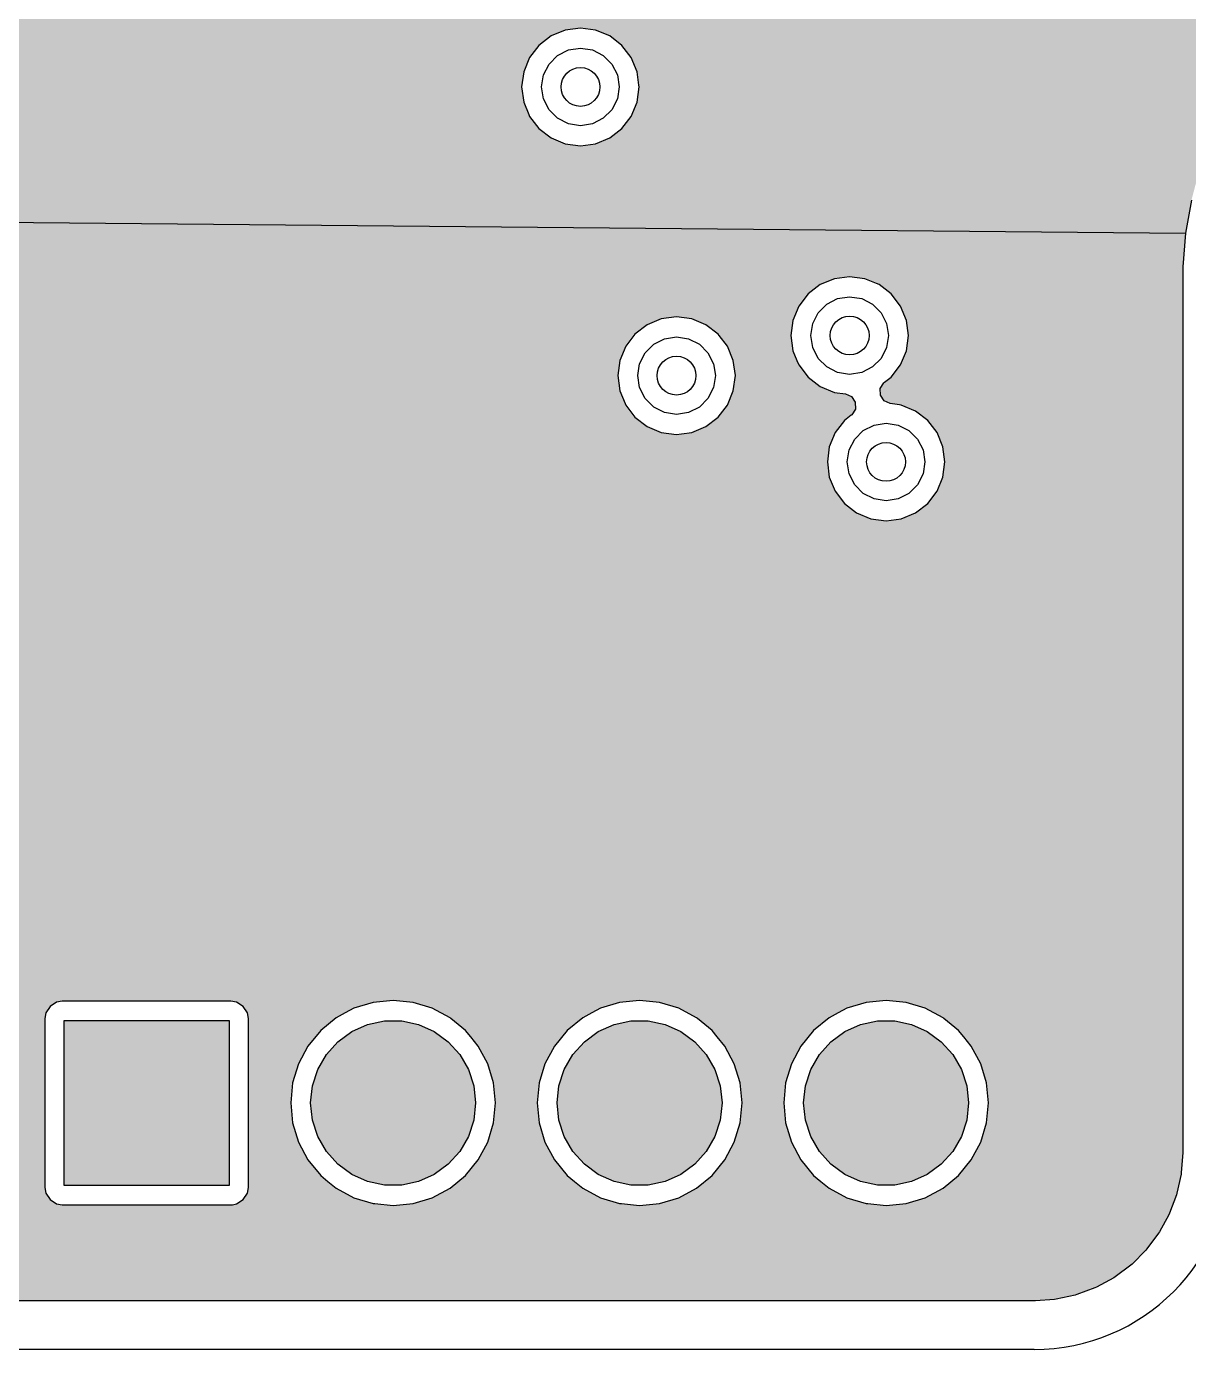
# Model space of a CAD drawing. Header units: millimetres. Extents: x -3894 to -3474, y -291 to 6.
# Drawn here: x -3628.17 to -3616.2, y -125.4 to -111.77 of the extents above; entities that cross this region are included whole.
import ezdxf

# ---------------------------------------------------------------- set-up
doc = ezdxf.new("R2010")
doc.units = ezdxf.units.MM
doc.layers.add('BLACK', color=7, linetype='Continuous')

msp = doc.modelspace()

# ---------------------------------------------------------------- hatches: boundary and pattern name
h = msp.add_hatch(color=256)
h.dxf.hatch_style = 1
h.paths.add_polyline_path([(-3612.45, -109.114), (-3612.447, -109.111), (-3611.702, -108.31), (-3611.699, -108.306), (-3610.98, -107.481), (-3610.978, -107.477), (-3610.287, -106.628), (-3610.285, -106.625), (-3609.623, -105.753), (-3609.62, -105.75), (-3609.391, -105.426), (-3616.862, -105.426), (-3616.901, -105.431), (-3616.94, -105.426), (-3640.023, -105.404), (-3638.95, -113.685), (-3616.227, -113.899), (-3616.167, -113.558), (-3616.167, -113.558), (-3616.078, -113.223), (-3615.961, -112.897), (-3615.815, -112.582), (-3615.643, -112.281), (-3615.643, -112.281), (-3615.446, -111.996), (-3615.224, -111.73), (-3614.981, -111.483), (-3614.981, -111.483), (-3614.905, -111.418), (-3614.905, -111.418), (-3614.881, -111.398), (-3614.881, -111.398), (-3614.849, -111.371), (-3614.848, -111.37), (-3614.025, -110.646), (-3614.022, -110.643), (-3613.225, -109.893), (-3613.222, -109.89)])
h.paths.add_polyline_path([(-3629.519, -108.57), (-3629.539, -108.413), (-3629.519, -108.257), (-3629.519, -108.257), (-3629.458, -108.111), (-3629.362, -107.985), (-3629.237, -107.889), (-3629.091, -107.828), (-3629.091, -107.828), (-3628.934, -107.808), (-3628.777, -107.828), (-3628.777, -107.828), (-3628.631, -107.889), (-3628.505, -107.985), (-3628.409, -108.111), (-3628.349, -108.257), (-3628.331, -108.394), (-3628.328, -108.413), (-3628.349, -108.57), (-3628.409, -108.716), (-3628.505, -108.842), (-3628.631, -108.938), (-3628.777, -108.998), (-3628.882, -109.012), (-3628.934, -109.019), (-3629.012, -109.009), (-3629.091, -108.998), (-3629.237, -108.938), (-3629.362, -108.842), (-3629.458, -108.716), (-3629.519, -108.57)], flags=16)
h.paths.add_polyline_path([(-3629.334, -108.413), (-3629.314, -108.29), (-3629.257, -108.178), (-3629.169, -108.09), (-3629.057, -108.033), (-3628.934, -108.013), (-3628.81, -108.033), (-3628.699, -108.09), (-3628.61, -108.178), (-3628.553, -108.29), (-3628.534, -108.413), (-3628.553, -108.537), (-3628.61, -108.648), (-3628.699, -108.737), (-3628.81, -108.794), (-3628.934, -108.813), (-3629.057, -108.794), (-3629.169, -108.737), (-3629.257, -108.648), (-3629.314, -108.537)], flags=0)
h.paths.add_polyline_path([(-3629.134, -108.413, -1), (-3628.734, -108.413, -1)], flags=0)
h.paths.add_polyline_path([(-3628.015, -106.869), (-3628.015, -105.83), (-3628.004, -105.771), (-3627.959, -105.705), (-3627.893, -105.661), (-3627.835, -105.649), (-3627.835, -105.649), (-3626.795, -105.649), (-3626.795, -105.649), (-3626.737, -105.661), (-3626.737, -105.661), (-3626.67, -105.705), (-3626.639, -105.752), (-3626.586, -105.796), (-3626.517, -105.805), (-3626.454, -105.776), (-3626.446, -105.769), (-3626.446, -105.769), (-3626.295, -105.69), (-3626.13, -105.649), (-3625.96, -105.649), (-3625.795, -105.69), (-3625.644, -105.769), (-3625.517, -105.881), (-3625.512, -105.888), (-3625.494, -105.909), (-3625.431, -105.94), (-3625.362, -105.932), (-3625.308, -105.888), (-3625.303, -105.881), (-3625.176, -105.769), (-3625.025, -105.69), (-3624.86, -105.649), (-3624.69, -105.649), (-3624.525, -105.69), (-3624.374, -105.769), (-3624.247, -105.881), (-3624.242, -105.888), (-3624.224, -105.909), (-3624.161, -105.94), (-3624.092, -105.932), (-3624.038, -105.888), (-3624.033, -105.881), (-3623.906, -105.769), (-3623.755, -105.69), (-3623.59, -105.649), (-3623.42, -105.649), (-3623.255, -105.69), (-3623.104, -105.769), (-3623.096, -105.776), (-3622.977, -105.881), (-3622.88, -106.021), (-3622.82, -106.181), (-3622.799, -106.349), (-3622.82, -106.518), (-3622.88, -106.677), (-3622.977, -106.817), (-3623.104, -106.93), (-3623.136, -106.947), (-3623.255, -107.009), (-3623.42, -107.05), (-3623.59, -107.05), (-3623.755, -107.009), (-3623.906, -106.93), (-3623.958, -106.884), (-3624.033, -106.817), (-3624.038, -106.81), (-3624.056, -106.79), (-3624.118, -106.759), (-3624.188, -106.766), (-3624.242, -106.81), (-3624.247, -106.817), (-3624.374, -106.93), (-3624.406, -106.947), (-3624.525, -107.009), (-3624.69, -107.05), (-3624.86, -107.05), (-3625.025, -107.009), (-3625.176, -106.93), (-3625.228, -106.884), (-3625.303, -106.817), (-3625.308, -106.81), (-3625.326, -106.79), (-3625.388, -106.759), (-3625.458, -106.766), (-3625.512, -106.81), (-3625.517, -106.817), (-3625.644, -106.93), (-3625.676, -106.947), (-3625.795, -107.009), (-3625.96, -107.05), (-3626.13, -107.05), (-3626.295, -107.009), (-3626.446, -106.93), (-3626.454, -106.923), (-3626.516, -106.894), (-3626.585, -106.902), (-3626.639, -106.947), (-3626.67, -106.994), (-3626.737, -107.038), (-3626.78, -107.047), (-3626.795, -107.05), (-3627.835, -107.05), (-3627.835, -107.05), (-3627.835, -107.05), (-3627.893, -107.038), (-3627.893, -107.038), (-3627.959, -106.994), (-3628.004, -106.928)], flags=16)
h.paths.add_polyline_path([(-3627.815, -106.849), (-3627.815, -105.849), (-3626.815, -105.849), (-3626.815, -106.849)], flags=0)
h.paths.add_polyline_path([(-3626.525, -106.49), (-3626.545, -106.349), (-3626.525, -106.209), (-3626.465, -106.079), (-3626.372, -105.972), (-3626.252, -105.895), (-3626.116, -105.854), (-3625.974, -105.854), (-3625.837, -105.895), (-3625.717, -105.972), (-3625.624, -106.079), (-3625.565, -106.209), (-3625.545, -106.349), (-3625.565, -106.49), (-3625.624, -106.62), (-3625.717, -106.727), (-3625.837, -106.804), (-3625.974, -106.844), (-3626.116, -106.844), (-3626.252, -106.804), (-3626.372, -106.727), (-3626.465, -106.62)], flags=0)
h.paths.add_polyline_path([(-3625.255, -106.49), (-3625.275, -106.349), (-3625.255, -106.209), (-3625.195, -106.079), (-3625.102, -105.972), (-3624.982, -105.895), (-3624.846, -105.854), (-3624.704, -105.854), (-3624.567, -105.895), (-3624.447, -105.972), (-3624.354, -106.079), (-3624.295, -106.209), (-3624.275, -106.349), (-3624.295, -106.49), (-3624.354, -106.62), (-3624.447, -106.727), (-3624.567, -106.804), (-3624.704, -106.844), (-3624.846, -106.844), (-3624.982, -106.804), (-3625.102, -106.727), (-3625.195, -106.62)], flags=0)
h.paths.add_polyline_path([(-3623.985, -106.49), (-3624.005, -106.349), (-3623.985, -106.209), (-3623.925, -106.079), (-3623.832, -105.972), (-3623.712, -105.895), (-3623.576, -105.854), (-3623.434, -105.854), (-3623.297, -105.895), (-3623.177, -105.972), (-3623.084, -106.079), (-3623.025, -106.209), (-3623.005, -106.349), (-3623.025, -106.49), (-3623.084, -106.62), (-3623.177, -106.727), (-3623.297, -106.804), (-3623.434, -106.844), (-3623.576, -106.844), (-3623.712, -106.804), (-3623.832, -106.727), (-3623.925, -106.62)], flags=0)
h.paths.add_polyline_path([(-3623.048, -112.235), (-3623.048, -112.235), (-3622.988, -112.089), (-3622.892, -111.964), (-3622.766, -111.867), (-3622.62, -111.807), (-3622.62, -111.807), (-3622.463, -111.786), (-3622.307, -111.807), (-3622.307, -111.807), (-3622.16, -111.867), (-3622.035, -111.964), (-3621.939, -112.089), (-3621.878, -112.235), (-3621.86, -112.373), (-3621.858, -112.392), (-3621.878, -112.549), (-3621.939, -112.695), (-3622.035, -112.82), (-3622.16, -112.916), (-3622.307, -112.977), (-3622.411, -112.991), (-3622.463, -112.998), (-3622.542, -112.987), (-3622.62, -112.977), (-3622.766, -112.916), (-3622.892, -112.82), (-3622.988, -112.695), (-3622.996, -112.675), (-3623.048, -112.549), (-3623.048, -112.549), (-3623.069, -112.392)], flags=16)
h.paths.add_polyline_path([(-3622.844, -112.268), (-3622.787, -112.157), (-3622.698, -112.068), (-3622.587, -112.011), (-3622.463, -111.992), (-3622.34, -112.011), (-3622.228, -112.068), (-3622.14, -112.157), (-3622.083, -112.268), (-3622.063, -112.392), (-3622.083, -112.515), (-3622.14, -112.627), (-3622.228, -112.715), (-3622.34, -112.772), (-3622.463, -112.792), (-3622.587, -112.772), (-3622.698, -112.715), (-3622.787, -112.627), (-3622.844, -112.515), (-3622.863, -112.392)], flags=0)
h.paths.add_polyline_path([(-3622.263, -112.392, -1), (-3622.663, -112.392, -1)], flags=0)
h.paths.add_polyline_path([(-3620.915, -110.384), (-3620.915, -110.384), (-3620.854, -110.238), (-3620.758, -110.112), (-3620.633, -110.016), (-3620.487, -109.955), (-3620.487, -109.955), (-3620.33, -109.935), (-3620.173, -109.955), (-3620.173, -109.955), (-3620.069, -109.998), (-3620.027, -110.016), (-3619.901, -110.112), (-3619.805, -110.238), (-3619.745, -110.384), (-3619.724, -110.54), (-3619.745, -110.697), (-3619.805, -110.843), (-3619.901, -110.969), (-3620.027, -111.065), (-3620.173, -111.125), (-3620.278, -111.139), (-3620.33, -111.146), (-3620.408, -111.136), (-3620.487, -111.125), (-3620.633, -111.065), (-3620.758, -110.969), (-3620.854, -110.843), (-3620.915, -110.697), (-3620.915, -110.697), (-3620.935, -110.54)], flags=16)
h.paths.add_polyline_path([(-3620.73, -110.54), (-3620.71, -110.417), (-3620.653, -110.305), (-3620.565, -110.217), (-3620.453, -110.16), (-3620.33, -110.14), (-3620.206, -110.16), (-3620.095, -110.217), (-3620.006, -110.305), (-3619.949, -110.417), (-3619.93, -110.54), (-3619.949, -110.664), (-3620.006, -110.775), (-3620.095, -110.864), (-3620.206, -110.921), (-3620.33, -110.94), (-3620.453, -110.921), (-3620.565, -110.864), (-3620.653, -110.775), (-3620.71, -110.664)], flags=0)
h.paths.add_polyline_path([(-3620.13, -110.54, -1), (-3620.53, -110.54, -1)], flags=0)
h.paths.add_polyline_path([(-3620.427, -107.365), (-3620.407, -107.209), (-3620.407, -107.209), (-3620.346, -107.063), (-3620.25, -106.937), (-3620.125, -106.841), (-3619.979, -106.78), (-3619.979, -106.78), (-3619.822, -106.76), (-3619.665, -106.78), (-3619.665, -106.78), (-3619.592, -106.81), (-3619.519, -106.841), (-3619.393, -106.937), (-3619.297, -107.063), (-3619.237, -107.209), (-3619.216, -107.365), (-3619.237, -107.522), (-3619.297, -107.668), (-3619.393, -107.794), (-3619.519, -107.89), (-3619.665, -107.95), (-3619.77, -107.964), (-3619.822, -107.971), (-3619.9, -107.961), (-3619.979, -107.95), (-3620.125, -107.89), (-3620.25, -107.794), (-3620.346, -107.668), (-3620.407, -107.522), (-3620.407, -107.522)], flags=16)
h.paths.add_polyline_path([(-3620.222, -107.365), (-3620.202, -107.242), (-3620.145, -107.13), (-3620.057, -107.042), (-3619.945, -106.985), (-3619.822, -106.965), (-3619.698, -106.985), (-3619.587, -107.042), (-3619.498, -107.13), (-3619.441, -107.242), (-3619.422, -107.365), (-3619.441, -107.489), (-3619.498, -107.6), (-3619.587, -107.689), (-3619.698, -107.746), (-3619.822, -107.765), (-3619.945, -107.746), (-3620.057, -107.689), (-3620.145, -107.6), (-3620.202, -107.489)], flags=0)
h.paths.add_polyline_path([(-3620.022, -107.365, -1), (-3619.622, -107.365, -1)], flags=0)
h.paths.add_polyline_path([(-3615.419, -108.987), (-3615.419, -108.987), (-3615.358, -108.841), (-3615.262, -108.715), (-3615.137, -108.619), (-3614.991, -108.558), (-3614.991, -108.558), (-3614.834, -108.538), (-3614.677, -108.558), (-3614.677, -108.558), (-3614.531, -108.619), (-3614.405, -108.715), (-3614.309, -108.841), (-3614.249, -108.987), (-3614.232, -109.113), (-3614.228, -109.143), (-3614.249, -109.3), (-3614.309, -109.446), (-3614.405, -109.572), (-3614.531, -109.668), (-3614.677, -109.728), (-3614.782, -109.742), (-3614.834, -109.749), (-3614.912, -109.739), (-3614.991, -109.728), (-3615.137, -109.668), (-3615.262, -109.572), (-3615.358, -109.446), (-3615.378, -109.398), (-3615.419, -109.3), (-3615.419, -109.3), (-3615.439, -109.143)], flags=16)
h.paths.add_polyline_path([(-3615.234, -109.143), (-3615.214, -109.02), (-3615.157, -108.908), (-3615.069, -108.82), (-3614.957, -108.763), (-3614.834, -108.743), (-3614.71, -108.763), (-3614.599, -108.82), (-3614.51, -108.908), (-3614.453, -109.02), (-3614.434, -109.143), (-3614.453, -109.267), (-3614.51, -109.378), (-3614.599, -109.467), (-3614.71, -109.524), (-3614.834, -109.543), (-3614.957, -109.524), (-3615.069, -109.467), (-3615.157, -109.378), (-3615.214, -109.267)], flags=0)
h.paths.add_polyline_path([(-3614.634, -109.143, -1), (-3615.034, -109.143, -1)], flags=0)
h = msp.add_hatch(color=256)
h.dxf.hatch_style = 1
h.paths.add_polyline_path([(-3616.257, -114.492), (-3616.257, -114.492), (-3616.257, -114.418), (-3616.257, -114.344), (-3616.257, -114.245), (-3616.227, -113.899), (-3638.95, -113.685), (-3629.823, -118.557), (-3629.775, -118.494), (-3629.65, -118.398), (-3629.504, -118.337), (-3629.504, -118.337), (-3629.347, -118.317), (-3629.19, -118.337), (-3629.19, -118.337), (-3629.044, -118.398), (-3628.918, -118.494), (-3628.822, -118.62), (-3628.762, -118.766), (-3628.741, -118.922), (-3628.762, -119.079), (-3628.822, -119.225), (-3628.918, -119.351), (-3629.044, -119.447), (-3629.19, -119.507), (-3629.295, -119.521), (-3629.347, -119.528), (-3629.425, -119.518), (-3629.504, -119.507), (-3629.397, -122.026), (-3629.36, -122.055), (-3629.285, -122.111), (-3629.16, -122.249), (-3629.16, -122.249), (-3629.145, -122.273), (-3629.061, -122.408), (-3628.994, -122.582), (-3628.959, -122.766), (-3628.959, -122.766), (-3628.959, -124.775), (-3628.948, -124.826), (-3628.902, -124.879), (-3628.835, -124.899), (-3617.793, -124.899), (-3617.784, -124.899), (-3617.579, -124.884), (-3617.562, -124.881), (-3617.366, -124.839), (-3617.349, -124.834), (-3617.161, -124.764), (-3617.144, -124.756), (-3616.968, -124.66), (-3616.953, -124.65), (-3616.793, -124.53), (-3616.779, -124.519), (-3616.637, -124.377), (-3616.626, -124.363), (-3616.505, -124.202), (-3616.496, -124.188), (-3616.4, -124.011), (-3616.392, -123.995), (-3616.322, -123.807), (-3616.317, -123.79), (-3616.274, -123.594), (-3616.272, -123.576), (-3616.257, -123.372), (-3616.257, -123.363)])
h.paths.add_polyline_path([(-3622.058, -115.523), (-3622.058, -115.523), (-3622.078, -115.366), (-3622.058, -115.21), (-3622.058, -115.21), (-3621.997, -115.064), (-3621.901, -114.938), (-3621.776, -114.842), (-3621.63, -114.781), (-3621.63, -114.781), (-3621.473, -114.761), (-3621.316, -114.781), (-3621.316, -114.781), (-3621.17, -114.842), (-3621.044, -114.938), (-3621.033, -114.953), (-3620.948, -115.064), (-3620.888, -115.21), (-3620.867, -115.366), (-3620.888, -115.523), (-3620.948, -115.669), (-3621.044, -115.795), (-3621.17, -115.891), (-3621.316, -115.951), (-3621.421, -115.965), (-3621.473, -115.972), (-3621.551, -115.962), (-3621.63, -115.951), (-3621.776, -115.891), (-3621.901, -115.795), (-3621.997, -115.669)], flags=16)
h.paths.add_polyline_path([(-3621.853, -115.49), (-3621.873, -115.366), (-3621.853, -115.243), (-3621.796, -115.131), (-3621.708, -115.043), (-3621.596, -114.986), (-3621.473, -114.966), (-3621.349, -114.986), (-3621.238, -115.043), (-3621.149, -115.131), (-3621.092, -115.243), (-3621.073, -115.366), (-3621.092, -115.49), (-3621.149, -115.601), (-3621.238, -115.69), (-3621.349, -115.747), (-3621.473, -115.766), (-3621.596, -115.747), (-3621.708, -115.69), (-3621.796, -115.601)], flags=0)
h.paths.add_polyline_path([(-3621.673, -115.366, -1), (-3621.273, -115.366, -1)], flags=0)
h.paths.add_polyline_path([(-3626.064, -121.809), (-3626.006, -121.821), (-3625.939, -121.865), (-3625.895, -121.931), (-3625.883, -121.99), (-3625.883, -121.99), (-3625.883, -122.859), (-3625.883, -123.729), (-3625.883, -123.729), (-3625.895, -123.788), (-3625.939, -123.854), (-3626.006, -123.898), (-3626.049, -123.907), (-3626.064, -123.91), (-3627.804, -123.91), (-3627.804, -123.91), (-3627.804, -123.91), (-3627.862, -123.898), (-3627.862, -123.898), (-3627.928, -123.854), (-3627.973, -123.788), (-3627.984, -123.729), (-3627.984, -121.99), (-3627.973, -121.931), (-3627.928, -121.865), (-3627.862, -121.821), (-3627.804, -121.809), (-3627.804, -121.809), (-3626.064, -121.809)], flags=16)
h.paths.add_polyline_path([(-3624.6, -121.824), (-3624.394, -121.804), (-3624.188, -121.824), (-3624.188, -121.824), (-3624.188, -121.824), (-3623.99, -121.884), (-3623.807, -121.982), (-3623.798, -121.99), (-3623.647, -122.113), (-3623.594, -122.178), (-3623.516, -122.273), (-3623.419, -122.455), (-3623.358, -122.653), (-3623.338, -122.859), (-3623.358, -123.065), (-3623.419, -123.263), (-3623.516, -123.446), (-3623.647, -123.606), (-3623.807, -123.737), (-3623.99, -123.835), (-3624.188, -123.895), (-3624.394, -123.915), (-3624.581, -123.896), (-3624.6, -123.895), (-3624.798, -123.835), (-3624.98, -123.737), (-3625.065, -123.668), (-3625.14, -123.606), (-3625.271, -123.446), (-3625.271, -123.446), (-3625.369, -123.263), (-3625.429, -123.065), (-3625.429, -123.065), (-3625.449, -122.859), (-3625.429, -122.653), (-3625.369, -122.455), (-3625.271, -122.273), (-3625.14, -122.113), (-3624.98, -121.982), (-3624.98, -121.982), (-3624.886, -121.931), (-3624.798, -121.884)], flags=16)
h.paths.add_polyline_path([(-3626.084, -122.009), (-3626.084, -123.709), (-3627.784, -123.709), (-3627.784, -122.009)], flags=0)
h.paths.add_polyline_path([(-3624.656, -122.051), (-3624.483, -122.014), (-3624.305, -122.014), (-3624.131, -122.051), (-3623.969, -122.123), (-3623.825, -122.228), (-3623.706, -122.36), (-3623.617, -122.514), (-3623.562, -122.683), (-3623.544, -122.859), (-3623.562, -123.036), (-3623.617, -123.205), (-3623.706, -123.359), (-3623.825, -123.491), (-3623.969, -123.596), (-3624.131, -123.668), (-3624.305, -123.705), (-3624.483, -123.705), (-3624.656, -123.668), (-3624.819, -123.596), (-3624.963, -123.491), (-3625.081, -123.359), (-3625.17, -123.205), (-3625.225, -123.036), (-3625.244, -122.859), (-3625.225, -122.683), (-3625.17, -122.514), (-3625.081, -122.36), (-3624.963, -122.228), (-3624.819, -122.123)], flags=0)
h.paths.add_polyline_path([(-3622.44, -121.982), (-3622.346, -121.931), (-3622.258, -121.884), (-3622.06, -121.824), (-3621.854, -121.804), (-3621.648, -121.824), (-3621.648, -121.824), (-3621.648, -121.824), (-3621.45, -121.884), (-3621.267, -121.982), (-3621.258, -121.99), (-3621.107, -122.113), (-3621.054, -122.178), (-3620.976, -122.273), (-3620.879, -122.455), (-3620.818, -122.653), (-3620.798, -122.859), (-3620.818, -123.065), (-3620.879, -123.263), (-3620.976, -123.446), (-3621.107, -123.606), (-3621.267, -123.737), (-3621.45, -123.835), (-3621.648, -123.895), (-3621.854, -123.915), (-3622.041, -123.896), (-3622.06, -123.895), (-3622.06, -123.895), (-3622.258, -123.835), (-3622.44, -123.737), (-3622.525, -123.668), (-3622.6, -123.606), (-3622.731, -123.446), (-3622.731, -123.446), (-3622.829, -123.263), (-3622.889, -123.065), (-3622.889, -123.065), (-3622.909, -122.859), (-3622.889, -122.653), (-3622.829, -122.455), (-3622.731, -122.273), (-3622.6, -122.113), (-3622.44, -121.982)], flags=16)
h.paths.add_polyline_path([(-3620.274, -115.11), (-3620.295, -114.953), (-3620.274, -114.797), (-3620.274, -114.797), (-3620.214, -114.651), (-3620.117, -114.525), (-3619.992, -114.429), (-3619.846, -114.368), (-3619.846, -114.368), (-3619.689, -114.348), (-3619.532, -114.368), (-3619.532, -114.368), (-3619.413, -114.418), (-3619.386, -114.429), (-3619.261, -114.525), (-3619.164, -114.651), (-3619.104, -114.797), (-3619.083, -114.953), (-3619.104, -115.11), (-3619.164, -115.256), (-3619.261, -115.382), (-3619.329, -115.434), (-3619.336, -115.44), (-3619.373, -115.499), (-3619.372, -115.569), (-3619.334, -115.627), (-3619.27, -115.655), (-3619.175, -115.668), (-3619.157, -115.67), (-3619.011, -115.731), (-3618.885, -115.827), (-3618.789, -115.953), (-3618.729, -116.099), (-3618.708, -116.255), (-3618.729, -116.412), (-3618.789, -116.558), (-3618.885, -116.684), (-3619.011, -116.78), (-3619.157, -116.84), (-3619.262, -116.854), (-3619.314, -116.861), (-3619.392, -116.851), (-3619.471, -116.84), (-3619.617, -116.78), (-3619.742, -116.684), (-3619.838, -116.558), (-3619.899, -116.412), (-3619.899, -116.412), (-3619.919, -116.255), (-3619.899, -116.099), (-3619.899, -116.099), (-3619.838, -115.953), (-3619.742, -115.827), (-3619.674, -115.775), (-3619.667, -115.769), (-3619.63, -115.71), (-3619.631, -115.64), (-3619.669, -115.582), (-3619.733, -115.553), (-3619.846, -115.539), (-3619.992, -115.478), (-3620.117, -115.382), (-3620.214, -115.256), (-3620.233, -115.21), (-3620.274, -115.11)], flags=16)
h.paths.add_polyline_path([(-3622.279, -122.123), (-3622.116, -122.051), (-3621.943, -122.014), (-3621.765, -122.014), (-3621.591, -122.051), (-3621.429, -122.123), (-3621.285, -122.228), (-3621.166, -122.36), (-3621.077, -122.514), (-3621.022, -122.683), (-3621.004, -122.859), (-3621.022, -123.036), (-3621.077, -123.205), (-3621.166, -123.359), (-3621.285, -123.491), (-3621.429, -123.596), (-3621.591, -123.668), (-3621.765, -123.705), (-3621.943, -123.705), (-3622.116, -123.668), (-3622.279, -123.596), (-3622.423, -123.491), (-3622.541, -123.359), (-3622.63, -123.205), (-3622.685, -123.036), (-3622.704, -122.859), (-3622.685, -122.683), (-3622.63, -122.514), (-3622.541, -122.36), (-3622.423, -122.228)], flags=0)
h.paths.add_polyline_path([(-3620.069, -115.077), (-3620.089, -114.953), (-3620.069, -114.83), (-3620.013, -114.718), (-3619.924, -114.63), (-3619.813, -114.573), (-3619.689, -114.553), (-3619.565, -114.573), (-3619.454, -114.63), (-3619.365, -114.718), (-3619.309, -114.83), (-3619.289, -114.953), (-3619.309, -115.077), (-3619.365, -115.189), (-3619.454, -115.277), (-3619.565, -115.334), (-3619.689, -115.353), (-3619.813, -115.334), (-3619.924, -115.277), (-3620.013, -115.189)], flags=0)
h.paths.add_polyline_path([(-3619.714, -116.255), (-3619.694, -116.132), (-3619.637, -116.02), (-3619.549, -115.932), (-3619.437, -115.875), (-3619.314, -115.855), (-3619.19, -115.875), (-3619.079, -115.932), (-3618.99, -116.02), (-3618.933, -116.132), (-3618.914, -116.255), (-3618.933, -116.379), (-3618.99, -116.49), (-3619.079, -116.579), (-3619.19, -116.636), (-3619.314, -116.655), (-3619.437, -116.636), (-3619.549, -116.579), (-3619.637, -116.49), (-3619.694, -116.379)], flags=0)
h.paths.add_polyline_path([(-3619.889, -114.953, -1), (-3619.489, -114.953, -1)], flags=0)
h.paths.add_polyline_path([(-3619.514, -116.255, -1), (-3619.114, -116.255, -1)], flags=0)
h.paths.add_polyline_path([(-3620.06, -122.113), (-3619.9, -121.982), (-3619.9, -121.982), (-3619.806, -121.931), (-3619.718, -121.884), (-3619.52, -121.824), (-3619.314, -121.804), (-3619.108, -121.824), (-3619.108, -121.824), (-3619.108, -121.824), (-3618.91, -121.884), (-3618.727, -121.982), (-3618.718, -121.99), (-3618.567, -122.113), (-3618.514, -122.178), (-3618.436, -122.273), (-3618.339, -122.455), (-3618.278, -122.653), (-3618.258, -122.859), (-3618.278, -123.065), (-3618.339, -123.263), (-3618.436, -123.446), (-3618.567, -123.606), (-3618.727, -123.737), (-3618.91, -123.835), (-3619.108, -123.895), (-3619.314, -123.915), (-3619.501, -123.896), (-3619.52, -123.895), (-3619.52, -123.895), (-3619.718, -123.835), (-3619.9, -123.737), (-3619.985, -123.668), (-3620.06, -123.606), (-3620.191, -123.446), (-3620.191, -123.446), (-3620.289, -123.263), (-3620.349, -123.065), (-3620.349, -123.065), (-3620.369, -122.859), (-3620.349, -122.653), (-3620.289, -122.455), (-3620.191, -122.273)], flags=16)
h.paths.add_polyline_path([(-3619.883, -122.228), (-3619.739, -122.123), (-3619.576, -122.051), (-3619.403, -122.014), (-3619.225, -122.014), (-3619.051, -122.051), (-3618.889, -122.123), (-3618.745, -122.228), (-3618.626, -122.36), (-3618.537, -122.514), (-3618.482, -122.683), (-3618.464, -122.859), (-3618.482, -123.036), (-3618.537, -123.205), (-3618.626, -123.359), (-3618.745, -123.491), (-3618.889, -123.596), (-3619.051, -123.668), (-3619.225, -123.705), (-3619.403, -123.705), (-3619.576, -123.668), (-3619.739, -123.596), (-3619.883, -123.491), (-3620.001, -123.359), (-3620.09, -123.205), (-3620.145, -123.036), (-3620.164, -122.859), (-3620.145, -122.683), (-3620.09, -122.514), (-3620.001, -122.36)], flags=0)
h = msp.add_hatch(color=256)
h.dxf.hatch_style = 1
h.paths.add_polyline_path([(-3645.744, -122.859), (-3645.763, -122.69), (-3645.819, -122.529), (-3645.91, -122.384), (-3646.031, -122.264), (-3646.175, -122.173), (-3646.336, -122.116), (-3646.506, -122.097), (-3646.675, -122.116), (-3646.836, -122.173), (-3646.981, -122.264), (-3647.102, -122.384), (-3647.192, -122.529), (-3647.249, -122.69), (-3647.268, -122.859), (-3647.249, -123.029), (-3647.192, -123.19), (-3647.102, -123.334), (-3646.981, -123.455), (-3646.836, -123.546), (-3646.675, -123.602), (-3646.506, -123.621), (-3646.336, -123.602), (-3646.175, -123.546), (-3646.031, -123.455), (-3645.91, -123.334), (-3645.819, -123.19), (-3645.763, -123.029)])
h.paths.add_polyline_path([(-3642.763, -122.69), (-3642.819, -122.529), (-3642.91, -122.384), (-3643.031, -122.264), (-3643.175, -122.173), (-3643.336, -122.116), (-3643.506, -122.097), (-3643.675, -122.116), (-3643.836, -122.173), (-3643.981, -122.264), (-3644.102, -122.384), (-3644.192, -122.529), (-3644.249, -122.69), (-3644.268, -122.859), (-3644.249, -123.029), (-3644.192, -123.19), (-3644.102, -123.334), (-3643.981, -123.455), (-3643.836, -123.546), (-3643.675, -123.602), (-3643.506, -123.621), (-3643.336, -123.602), (-3643.175, -123.546), (-3643.031, -123.455), (-3642.91, -123.334), (-3642.819, -123.19), (-3642.763, -123.029), (-3642.744, -122.859)])
h.paths.add_polyline_path([(-3639.744, -122.859), (-3639.763, -122.69), (-3639.819, -122.529), (-3639.91, -122.384), (-3640.031, -122.264), (-3640.175, -122.173), (-3640.336, -122.116), (-3640.506, -122.097), (-3640.675, -122.116), (-3640.836, -122.173), (-3640.981, -122.264), (-3641.102, -122.384), (-3641.192, -122.529), (-3641.249, -122.69), (-3641.268, -122.859), (-3641.249, -123.029), (-3641.192, -123.19), (-3641.102, -123.334), (-3640.981, -123.455), (-3640.836, -123.546), (-3640.675, -123.602), (-3640.506, -123.621), (-3640.336, -123.602), (-3640.175, -123.546), (-3640.031, -123.455), (-3639.91, -123.334), (-3639.819, -123.19), (-3639.763, -123.029)])
h.paths.add_polyline_path([(-3636.744, -122.859), (-3636.763, -122.69), (-3636.819, -122.529), (-3636.91, -122.384), (-3637.031, -122.264), (-3637.175, -122.173), (-3637.336, -122.116), (-3637.506, -122.097), (-3637.675, -122.116), (-3637.836, -122.173), (-3637.981, -122.264), (-3638.102, -122.384), (-3638.192, -122.529), (-3638.249, -122.69), (-3638.268, -122.859), (-3638.249, -123.029), (-3638.192, -123.19), (-3638.102, -123.334), (-3637.981, -123.455), (-3637.836, -123.546), (-3637.675, -123.602), (-3637.506, -123.621), (-3637.336, -123.602), (-3637.175, -123.546), (-3637.031, -123.455), (-3636.91, -123.334), (-3636.819, -123.19), (-3636.763, -123.029)])
h.paths.add_polyline_path([(-3633.744, -122.859), (-3633.763, -122.69), (-3633.819, -122.529), (-3633.91, -122.384), (-3634.031, -122.264), (-3634.175, -122.173), (-3634.336, -122.116), (-3634.506, -122.097), (-3634.675, -122.116), (-3634.836, -122.173), (-3634.981, -122.264), (-3635.102, -122.384), (-3635.192, -122.529), (-3635.249, -122.69), (-3635.268, -122.859), (-3635.249, -123.029), (-3635.192, -123.19), (-3635.102, -123.334), (-3634.981, -123.455), (-3634.836, -123.546), (-3634.675, -123.602), (-3634.506, -123.621), (-3634.336, -123.602), (-3634.175, -123.546), (-3634.031, -123.455), (-3633.91, -123.334), (-3633.819, -123.19), (-3633.763, -123.029)])
h.paths.add_polyline_path([(-3630.744, -122.859), (-3630.763, -122.69), (-3630.819, -122.529), (-3630.91, -122.384), (-3631.031, -122.264), (-3631.175, -122.173), (-3631.336, -122.116), (-3631.506, -122.097), (-3631.675, -122.116), (-3631.836, -122.173), (-3631.981, -122.264), (-3632.102, -122.384), (-3632.192, -122.529), (-3632.249, -122.69), (-3632.268, -122.859), (-3632.249, -123.029), (-3632.192, -123.19), (-3632.102, -123.334), (-3631.981, -123.455), (-3631.836, -123.546), (-3631.675, -123.602), (-3631.506, -123.621), (-3631.336, -123.602), (-3631.175, -123.546), (-3631.031, -123.455), (-3630.91, -123.334), (-3630.819, -123.19), (-3630.763, -123.029)])
h.paths.add_polyline_path([(-3626.084, -122.009), (-3627.784, -122.009), (-3627.784, -123.709), (-3626.084, -123.709)])
h.paths.add_polyline_path([(-3623.562, -122.683), (-3623.617, -122.514), (-3623.706, -122.36), (-3623.825, -122.228), (-3623.969, -122.123), (-3624.131, -122.051), (-3624.305, -122.014), (-3624.483, -122.014), (-3624.656, -122.051), (-3624.819, -122.123), (-3624.963, -122.228), (-3625.081, -122.36), (-3625.17, -122.514), (-3625.225, -122.683), (-3625.244, -122.859), (-3625.225, -123.036), (-3625.17, -123.205), (-3625.081, -123.359), (-3624.963, -123.491), (-3624.819, -123.596), (-3624.656, -123.668), (-3624.483, -123.705), (-3624.305, -123.705), (-3624.131, -123.668), (-3623.969, -123.596), (-3623.825, -123.491), (-3623.706, -123.359), (-3623.617, -123.205), (-3623.562, -123.036), (-3623.544, -122.859)])
h.paths.add_polyline_path([(-3621.022, -122.683), (-3621.077, -122.514), (-3621.166, -122.36), (-3621.285, -122.228), (-3621.429, -122.123), (-3621.591, -122.051), (-3621.765, -122.014), (-3621.943, -122.014), (-3622.116, -122.051), (-3622.279, -122.123), (-3622.423, -122.228), (-3622.541, -122.36), (-3622.63, -122.514), (-3622.685, -122.683), (-3622.704, -122.859), (-3622.685, -123.036), (-3622.63, -123.205), (-3622.541, -123.359), (-3622.423, -123.491), (-3622.279, -123.596), (-3622.116, -123.668), (-3621.943, -123.705), (-3621.765, -123.705), (-3621.591, -123.668), (-3621.429, -123.596), (-3621.285, -123.491), (-3621.166, -123.359), (-3621.077, -123.205), (-3621.022, -123.036), (-3621.004, -122.859)])
h.paths.add_polyline_path([(-3618.482, -122.683), (-3618.537, -122.514), (-3618.626, -122.36), (-3618.745, -122.228), (-3618.889, -122.123), (-3619.051, -122.051), (-3619.225, -122.014), (-3619.403, -122.014), (-3619.576, -122.051), (-3619.739, -122.123), (-3619.883, -122.228), (-3620.001, -122.36), (-3620.09, -122.514), (-3620.145, -122.683), (-3620.164, -122.859), (-3620.145, -123.036), (-3620.09, -123.205), (-3620.001, -123.359), (-3619.883, -123.491), (-3619.739, -123.596), (-3619.576, -123.668), (-3619.403, -123.705), (-3619.225, -123.705), (-3619.051, -123.668), (-3618.889, -123.596), (-3618.745, -123.491), (-3618.626, -123.359), (-3618.537, -123.205), (-3618.482, -123.036), (-3618.464, -122.859)])

# ---------------------------------------------------------------- linework, layer by layer
msp.add_line((-3638.95, -113.685), (-3616.227, -113.899))
at = {"layer": 'BLACK', "linetype": 'Continuous'}
for p, q in [((-3622.766, -111.867), (-3622.892, -111.964)), ((-3622.62, -111.807), (-3622.766, -111.867)), ((-3622.463, -111.786), (-3622.62, -111.807)), ((-3622.62, -111.807), (-3622.62, -111.807)), ((-3622.307, -111.807), (-3622.463, -111.786)), ((-3622.463, -111.786), (-3622.463, -111.786)), ((-3622.16, -111.867), (-3622.307, -111.807)), ((-3622.307, -111.807), (-3622.307, -111.807)), ((-3622.035, -111.964), (-3622.16, -111.867)), ((-3622.892, -111.964), (-3622.988, -112.089)), ((-3622.698, -112.068), (-3622.587, -112.011)), ((-3622.587, -112.011), (-3622.463, -111.992)), ((-3622.463, -111.992), (-3622.34, -112.011)), ((-3622.34, -112.011), (-3622.228, -112.068)), ((-3621.939, -112.089), (-3622.035, -111.964)), ((-3622.988, -112.089), (-3623.048, -112.235)), ((-3622.844, -112.268), (-3622.787, -112.157)), ((-3622.787, -112.157), (-3622.698, -112.068)), ((-3622.228, -112.068), (-3622.14, -112.157)), ((-3622.14, -112.157), (-3622.083, -112.268)), ((-3621.878, -112.235), (-3621.939, -112.089)), ((-3623.048, -112.235), (-3623.069, -112.392)), ((-3623.048, -112.235), (-3623.048, -112.235)), ((-3622.863, -112.392), (-3622.844, -112.268)), ((-3622.083, -112.268), (-3622.063, -112.392)), ((-3621.86, -112.373), (-3621.878, -112.235)), ((-3621.878, -112.235), (-3621.878, -112.235)), ((-3623.069, -112.392), (-3623.069, -112.392)), ((-3623.069, -112.392), (-3623.048, -112.549)), ((-3622.844, -112.515), (-3622.863, -112.392)), ((-3622.063, -112.392), (-3622.083, -112.515)), ((-3621.878, -112.549), (-3621.858, -112.392)), ((-3621.858, -112.392), (-3621.86, -112.373)), ((-3623.048, -112.549), (-3623.048, -112.549)), ((-3623.048, -112.549), (-3622.996, -112.675)), ((-3622.787, -112.627), (-3622.844, -112.515)), ((-3622.083, -112.515), (-3622.14, -112.627)), ((-3621.939, -112.695), (-3621.878, -112.549)), ((-3622.996, -112.675), (-3622.988, -112.695)), ((-3622.988, -112.695), (-3622.892, -112.82)), ((-3622.698, -112.715), (-3622.787, -112.627)), ((-3622.587, -112.772), (-3622.698, -112.715)), ((-3622.228, -112.715), (-3622.34, -112.772)), ((-3622.14, -112.627), (-3622.228, -112.715)), ((-3622.035, -112.82), (-3621.939, -112.695)), ((-3622.892, -112.82), (-3622.766, -112.916)), ((-3622.463, -112.792), (-3622.587, -112.772)), ((-3622.34, -112.772), (-3622.463, -112.792)), ((-3622.16, -112.916), (-3622.035, -112.82)), ((-3622.766, -112.916), (-3622.62, -112.977)), ((-3622.62, -112.977), (-3622.542, -112.987)), ((-3622.542, -112.987), (-3622.463, -112.998)), ((-3622.463, -112.998), (-3622.411, -112.991)), ((-3622.411, -112.991), (-3622.307, -112.977)), ((-3622.307, -112.977), (-3622.16, -112.916)), ((-3622.463, -112.998), (-3622.463, -112.998)), ((-3622.463, -112.998), (-3622.463, -112.998)), ((-3616.167, -113.558), (-3616.227, -113.899)), ((-3616.227, -113.899), (-3616.257, -114.245)), ((-3616.227, -113.899), (-3616.227, -113.899)), ((-3619.689, -114.348), (-3619.846, -114.368)), ((-3619.532, -114.368), (-3619.689, -114.348)), ((-3619.689, -114.348), (-3619.689, -114.348)), ((-3616.257, -114.245), (-3616.257, -114.344)), ((-3616.257, -114.344), (-3616.257, -114.344)), ((-3616.257, -114.344), (-3616.257, -114.418)), ((-3619.992, -114.429), (-3620.117, -114.525)), ((-3619.846, -114.368), (-3619.992, -114.429)), ((-3619.846, -114.368), (-3619.846, -114.368)), ((-3619.413, -114.418), (-3619.532, -114.368)), ((-3619.532, -114.368), (-3619.532, -114.368)), ((-3619.386, -114.429), (-3619.413, -114.418)), ((-3619.261, -114.525), (-3619.386, -114.429)), ((-3616.257, -114.418), (-3616.257, -114.492)), ((-3616.257, -114.492), (-3616.257, -114.492)), ((-3616.257, -114.492), (-3616.257, -123.363)), ((-3620.117, -114.525), (-3620.214, -114.651)), ((-3620.013, -114.718), (-3619.924, -114.63)), ((-3619.924, -114.63), (-3619.813, -114.573)), ((-3619.813, -114.573), (-3619.689, -114.553)), ((-3619.689, -114.553), (-3619.565, -114.573)), ((-3619.565, -114.573), (-3619.454, -114.63)), ((-3619.454, -114.63), (-3619.365, -114.718)), ((-3619.164, -114.651), (-3619.261, -114.525)), ((-3621.473, -114.761), (-3621.63, -114.781)), ((-3621.316, -114.781), (-3621.473, -114.761)), ((-3621.473, -114.761), (-3621.473, -114.761)), ((-3620.214, -114.651), (-3620.274, -114.797)), ((-3620.069, -114.83), (-3620.013, -114.718)), ((-3619.365, -114.718), (-3619.309, -114.83)), ((-3619.104, -114.797), (-3619.164, -114.651)), ((-3621.776, -114.842), (-3621.901, -114.938)), ((-3621.63, -114.781), (-3621.776, -114.842)), ((-3621.63, -114.781), (-3621.63, -114.781)), ((-3621.17, -114.842), (-3621.316, -114.781)), ((-3621.316, -114.781), (-3621.316, -114.781)), ((-3621.044, -114.938), (-3621.17, -114.842)), ((-3620.274, -114.797), (-3620.295, -114.953)), ((-3620.274, -114.797), (-3620.274, -114.797)), ((-3620.089, -114.953), (-3620.069, -114.83)), ((-3619.309, -114.83), (-3619.289, -114.953)), ((-3619.083, -114.953), (-3619.104, -114.797)), ((-3621.901, -114.938), (-3621.997, -115.064)), ((-3621.708, -115.043), (-3621.596, -114.986)), ((-3621.596, -114.986), (-3621.473, -114.966)), ((-3621.473, -114.966), (-3621.349, -114.986)), ((-3621.349, -114.986), (-3621.238, -115.043)), ((-3621.033, -114.953), (-3621.044, -114.938)), ((-3620.948, -115.064), (-3621.033, -114.953)), ((-3620.295, -114.953), (-3620.274, -115.11)), ((-3620.295, -114.953), (-3620.295, -114.953)), ((-3620.069, -115.077), (-3620.089, -114.953)), ((-3619.289, -114.953), (-3619.309, -115.077)), ((-3619.104, -115.11), (-3619.083, -114.953)), ((-3621.997, -115.064), (-3622.058, -115.21)), ((-3621.853, -115.243), (-3621.796, -115.131)), ((-3621.796, -115.131), (-3621.708, -115.043)), ((-3621.238, -115.043), (-3621.149, -115.131)), ((-3621.149, -115.131), (-3621.092, -115.243)), ((-3620.888, -115.21), (-3620.948, -115.064)), ((-3620.274, -115.11), (-3620.274, -115.11)), ((-3620.274, -115.11), (-3620.233, -115.21)), ((-3620.013, -115.189), (-3620.069, -115.077)), ((-3619.309, -115.077), (-3619.365, -115.189)), ((-3619.164, -115.256), (-3619.104, -115.11)), ((-3622.058, -115.21), (-3622.078, -115.366)), ((-3622.058, -115.21), (-3622.058, -115.21)), ((-3621.873, -115.366), (-3621.853, -115.243)), ((-3621.092, -115.243), (-3621.073, -115.366)), ((-3620.867, -115.366), (-3620.888, -115.21)), ((-3620.233, -115.21), (-3620.214, -115.256)), ((-3620.214, -115.256), (-3620.117, -115.382)), ((-3619.924, -115.277), (-3620.013, -115.189)), ((-3619.813, -115.334), (-3619.924, -115.277)), ((-3619.454, -115.277), (-3619.565, -115.334)), ((-3619.365, -115.189), (-3619.454, -115.277)), ((-3619.261, -115.382), (-3619.164, -115.256)), ((-3622.078, -115.366), (-3622.058, -115.523)), ((-3622.078, -115.366), (-3622.078, -115.366)), ((-3621.853, -115.49), (-3621.873, -115.366)), ((-3621.073, -115.366), (-3621.092, -115.49)), ((-3620.888, -115.523), (-3620.867, -115.366)), ((-3620.117, -115.382), (-3619.992, -115.478)), ((-3619.689, -115.353), (-3619.813, -115.334)), ((-3619.565, -115.334), (-3619.689, -115.353)), ((-3619.373, -115.499), (-3619.336, -115.44)), ((-3619.336, -115.44), (-3619.329, -115.434)), ((-3619.329, -115.434), (-3619.261, -115.382)), ((-3622.058, -115.523), (-3622.058, -115.523)), ((-3622.058, -115.523), (-3622.003, -115.655)), ((-3621.796, -115.601), (-3621.853, -115.49)), ((-3621.092, -115.49), (-3621.149, -115.601)), ((-3620.948, -115.669), (-3620.888, -115.523)), ((-3619.992, -115.478), (-3619.846, -115.539)), ((-3619.846, -115.539), (-3619.733, -115.553)), ((-3619.733, -115.553), (-3619.669, -115.582)), ((-3619.669, -115.582), (-3619.631, -115.64)), ((-3619.372, -115.569), (-3619.373, -115.499)), ((-3619.334, -115.627), (-3619.372, -115.569)), ((-3622.003, -115.655), (-3621.997, -115.669)), ((-3621.997, -115.669), (-3621.901, -115.795)), ((-3621.708, -115.69), (-3621.796, -115.601)), ((-3621.596, -115.747), (-3621.708, -115.69)), ((-3621.238, -115.69), (-3621.349, -115.747)), ((-3621.149, -115.601), (-3621.238, -115.69)), ((-3621.044, -115.795), (-3620.948, -115.669)), ((-3619.63, -115.71), (-3619.667, -115.769)), ((-3619.631, -115.64), (-3619.63, -115.71)), ((-3619.27, -115.655), (-3619.334, -115.627)), ((-3619.175, -115.668), (-3619.27, -115.655)), ((-3619.157, -115.67), (-3619.175, -115.668)), ((-3619.011, -115.731), (-3619.157, -115.67)), ((-3621.901, -115.795), (-3621.776, -115.891)), ((-3621.473, -115.766), (-3621.596, -115.747)), ((-3621.349, -115.747), (-3621.473, -115.766)), ((-3621.17, -115.891), (-3621.044, -115.795)), ((-3619.742, -115.827), (-3619.838, -115.953)), ((-3619.674, -115.775), (-3619.742, -115.827)), ((-3619.667, -115.769), (-3619.674, -115.775)), ((-3619.437, -115.875), (-3619.314, -115.855)), ((-3619.314, -115.855), (-3619.19, -115.875)), ((-3618.885, -115.827), (-3619.011, -115.731)), ((-3618.789, -115.953), (-3618.885, -115.827)), ((-3621.776, -115.891), (-3621.63, -115.951)), ((-3621.63, -115.951), (-3621.551, -115.962)), ((-3621.551, -115.962), (-3621.473, -115.972)), ((-3621.473, -115.972), (-3621.421, -115.965)), ((-3621.473, -115.972), (-3621.473, -115.972)), ((-3621.473, -115.972), (-3621.473, -115.972)), ((-3621.421, -115.965), (-3621.316, -115.951)), ((-3621.316, -115.951), (-3621.17, -115.891)), ((-3619.838, -115.953), (-3619.899, -116.099)), ((-3619.637, -116.02), (-3619.549, -115.932)), ((-3619.549, -115.932), (-3619.437, -115.875)), ((-3619.19, -115.875), (-3619.079, -115.932)), ((-3619.079, -115.932), (-3618.99, -116.02)), ((-3618.729, -116.099), (-3618.789, -115.953)), ((-3619.899, -116.099), (-3619.919, -116.255)), ((-3619.899, -116.099), (-3619.899, -116.099)), ((-3619.694, -116.132), (-3619.637, -116.02)), ((-3618.99, -116.02), (-3618.933, -116.132)), ((-3618.708, -116.255), (-3618.729, -116.099)), ((-3619.919, -116.255), (-3619.919, -116.255)), ((-3619.919, -116.255), (-3619.899, -116.412)), ((-3619.714, -116.255), (-3619.694, -116.132)), ((-3619.694, -116.379), (-3619.714, -116.255)), ((-3618.933, -116.132), (-3618.914, -116.255)), ((-3618.914, -116.255), (-3618.933, -116.379)), ((-3618.729, -116.412), (-3618.708, -116.255)), ((-3619.637, -116.49), (-3619.694, -116.379)), ((-3618.933, -116.379), (-3618.99, -116.49)), ((-3619.899, -116.412), (-3619.899, -116.412)), ((-3619.899, -116.412), (-3619.838, -116.558)), ((-3619.549, -116.579), (-3619.637, -116.49)), ((-3618.99, -116.49), (-3619.079, -116.579)), ((-3618.789, -116.558), (-3618.729, -116.412)), ((-3619.838, -116.558), (-3619.742, -116.684)), ((-3619.437, -116.636), (-3619.549, -116.579)), ((-3619.314, -116.655), (-3619.437, -116.636)), ((-3619.19, -116.636), (-3619.314, -116.655)), ((-3619.079, -116.579), (-3619.19, -116.636)), ((-3618.885, -116.684), (-3618.789, -116.558)), ((-3619.742, -116.684), (-3619.617, -116.78)), ((-3619.617, -116.78), (-3619.471, -116.84)), ((-3619.157, -116.84), (-3619.011, -116.78)), ((-3619.011, -116.78), (-3618.885, -116.684)), ((-3619.471, -116.84), (-3619.392, -116.851)), ((-3619.392, -116.851), (-3619.314, -116.861)), ((-3619.314, -116.861), (-3619.262, -116.854)), ((-3619.314, -116.861), (-3619.314, -116.861)), ((-3619.314, -116.861), (-3619.314, -116.861)), ((-3619.262, -116.854), (-3619.157, -116.84)), ((-3627.862, -121.821), (-3627.928, -121.865)), ((-3627.804, -121.809), (-3627.862, -121.821)), ((-3627.862, -121.821), (-3627.862, -121.821)), ((-3626.064, -121.809), (-3627.804, -121.809)), ((-3627.804, -121.809), (-3627.804, -121.809)), ((-3626.006, -121.821), (-3626.064, -121.809)), ((-3626.064, -121.809), (-3626.064, -121.809)), ((-3625.939, -121.865), (-3626.006, -121.821)), ((-3626.006, -121.821), (-3626.006, -121.821)), ((-3624.6, -121.824), (-3624.798, -121.884)), ((-3624.394, -121.804), (-3624.6, -121.824)), ((-3624.188, -121.824), (-3624.394, -121.804)), ((-3623.99, -121.884), (-3624.188, -121.824)), ((-3624.188, -121.824), (-3624.188, -121.824)), ((-3624.188, -121.824), (-3624.188, -121.824)), ((-3622.06, -121.824), (-3622.258, -121.884)), ((-3621.854, -121.804), (-3622.06, -121.824)), ((-3621.648, -121.824), (-3621.854, -121.804)), ((-3621.45, -121.884), (-3621.648, -121.824)), ((-3621.648, -121.824), (-3621.648, -121.824)), ((-3621.648, -121.824), (-3621.648, -121.824)), ((-3619.52, -121.824), (-3619.718, -121.884)), ((-3619.314, -121.804), (-3619.52, -121.824)), ((-3619.108, -121.824), (-3619.314, -121.804)), ((-3618.91, -121.884), (-3619.108, -121.824)), ((-3619.108, -121.824), (-3619.108, -121.824)), ((-3619.108, -121.824), (-3619.108, -121.824)), ((-3627.973, -121.931), (-3627.984, -121.99)), ((-3627.984, -121.99), (-3627.984, -123.729)), ((-3627.928, -121.865), (-3627.973, -121.931)), ((-3627.973, -121.931), (-3627.973, -121.931)), ((-3625.895, -121.931), (-3625.939, -121.865)), ((-3625.883, -121.99), (-3625.895, -121.931)), ((-3625.895, -121.931), (-3625.895, -121.931)), ((-3625.883, -122.859), (-3625.883, -121.99)), ((-3625.883, -121.99), (-3625.883, -121.99)), ((-3624.98, -121.982), (-3625.14, -122.113)), ((-3624.886, -121.931), (-3624.98, -121.982)), ((-3624.98, -121.982), (-3624.98, -121.982)), ((-3624.98, -121.982), (-3624.98, -121.982)), ((-3624.798, -121.884), (-3624.886, -121.931)), ((-3623.807, -121.982), (-3623.99, -121.884)), ((-3623.798, -121.99), (-3623.807, -121.982)), ((-3623.647, -122.113), (-3623.798, -121.99)), ((-3622.44, -121.982), (-3622.6, -122.113)), ((-3622.346, -121.931), (-3622.44, -121.982)), ((-3622.44, -121.982), (-3622.44, -121.982)), ((-3622.44, -121.982), (-3622.44, -121.982)), ((-3622.258, -121.884), (-3622.346, -121.931)), ((-3621.267, -121.982), (-3621.45, -121.884)), ((-3621.258, -121.99), (-3621.267, -121.982)), ((-3621.107, -122.113), (-3621.258, -121.99)), ((-3619.9, -121.982), (-3620.06, -122.113)), ((-3619.806, -121.931), (-3619.9, -121.982)), ((-3619.9, -121.982), (-3619.9, -121.982)), ((-3619.9, -121.982), (-3619.9, -121.982)), ((-3619.718, -121.884), (-3619.806, -121.931)), ((-3618.727, -121.982), (-3618.91, -121.884)), ((-3618.718, -121.99), (-3618.727, -121.982)), ((-3618.567, -122.113), (-3618.718, -121.99)), ((-3627.784, -123.709), (-3627.784, -122.009)), ((-3627.784, -122.009), (-3626.084, -122.009)), ((-3626.084, -122.009), (-3626.084, -123.709)), ((-3625.14, -122.113), (-3625.271, -122.273)), ((-3624.963, -122.228), (-3624.819, -122.123)), ((-3624.819, -122.123), (-3624.656, -122.051)), ((-3624.656, -122.051), (-3624.483, -122.014)), ((-3624.483, -122.014), (-3624.305, -122.014)), ((-3624.305, -122.014), (-3624.131, -122.051)), ((-3624.131, -122.051), (-3623.969, -122.123)), ((-3623.969, -122.123), (-3623.825, -122.228)), ((-3623.594, -122.178), (-3623.647, -122.113)), ((-3622.6, -122.113), (-3622.731, -122.273)), ((-3622.423, -122.228), (-3622.279, -122.123)), ((-3622.279, -122.123), (-3622.116, -122.051)), ((-3622.116, -122.051), (-3621.943, -122.014)), ((-3621.943, -122.014), (-3621.765, -122.014)), ((-3621.765, -122.014), (-3621.591, -122.051)), ((-3621.591, -122.051), (-3621.429, -122.123)), ((-3621.429, -122.123), (-3621.285, -122.228)), ((-3621.054, -122.178), (-3621.107, -122.113)), ((-3620.06, -122.113), (-3620.191, -122.273)), ((-3619.883, -122.228), (-3619.739, -122.123)), ((-3619.739, -122.123), (-3619.576, -122.051)), ((-3619.576, -122.051), (-3619.403, -122.014)), ((-3619.403, -122.014), (-3619.225, -122.014)), ((-3619.225, -122.014), (-3619.051, -122.051)), ((-3619.051, -122.051), (-3618.889, -122.123)), ((-3618.889, -122.123), (-3618.745, -122.228)), ((-3618.514, -122.178), (-3618.567, -122.113)), ((-3625.081, -122.36), (-3624.963, -122.228)), ((-3623.825, -122.228), (-3623.706, -122.36)), ((-3623.516, -122.273), (-3623.594, -122.178)), ((-3622.541, -122.36), (-3622.423, -122.228)), ((-3621.285, -122.228), (-3621.166, -122.36)), ((-3620.976, -122.273), (-3621.054, -122.178)), ((-3620.001, -122.36), (-3619.883, -122.228)), ((-3618.745, -122.228), (-3618.626, -122.36)), ((-3618.436, -122.273), (-3618.514, -122.178)), ((-3625.271, -122.273), (-3625.369, -122.455)), ((-3625.17, -122.514), (-3625.081, -122.36)), ((-3623.706, -122.36), (-3623.617, -122.514)), ((-3623.419, -122.455), (-3623.516, -122.273)), ((-3622.731, -122.273), (-3622.829, -122.455)), ((-3622.63, -122.514), (-3622.541, -122.36)), ((-3621.166, -122.36), (-3621.077, -122.514)), ((-3620.879, -122.455), (-3620.976, -122.273)), ((-3620.191, -122.273), (-3620.289, -122.455)), ((-3620.09, -122.514), (-3620.001, -122.36)), ((-3618.626, -122.36), (-3618.537, -122.514)), ((-3618.339, -122.455), (-3618.436, -122.273)), ((-3625.369, -122.455), (-3625.429, -122.653)), ((-3625.225, -122.683), (-3625.17, -122.514)), ((-3623.617, -122.514), (-3623.562, -122.683)), ((-3623.358, -122.653), (-3623.419, -122.455)), ((-3622.829, -122.455), (-3622.889, -122.653)), ((-3622.685, -122.683), (-3622.63, -122.514)), ((-3621.077, -122.514), (-3621.022, -122.683)), ((-3620.818, -122.653), (-3620.879, -122.455)), ((-3620.289, -122.455), (-3620.349, -122.653)), ((-3620.145, -122.683), (-3620.09, -122.514)), ((-3618.537, -122.514), (-3618.482, -122.683)), ((-3618.278, -122.653), (-3618.339, -122.455)), ((-3625.429, -122.653), (-3625.449, -122.859)), ((-3623.338, -122.859), (-3623.358, -122.653)), ((-3622.889, -122.653), (-3622.909, -122.859)), ((-3620.798, -122.859), (-3620.818, -122.653)), ((-3620.349, -122.653), (-3620.369, -122.859)), ((-3618.258, -122.859), (-3618.278, -122.653)), ((-3625.244, -122.859), (-3625.225, -122.683)), ((-3623.562, -122.683), (-3623.544, -122.859)), ((-3622.704, -122.859), (-3622.685, -122.683)), ((-3621.022, -122.683), (-3621.004, -122.859)), ((-3620.164, -122.859), (-3620.145, -122.683)), ((-3618.482, -122.683), (-3618.464, -122.859)), ((-3625.883, -123.729), (-3625.883, -122.859)), ((-3625.449, -122.859), (-3625.429, -123.065)), ((-3625.225, -123.036), (-3625.244, -122.859)), ((-3623.544, -122.859), (-3623.562, -123.036)), ((-3623.358, -123.065), (-3623.338, -122.859)), ((-3622.909, -122.859), (-3622.889, -123.065)), ((-3622.685, -123.036), (-3622.704, -122.859)), ((-3621.004, -122.859), (-3621.022, -123.036)), ((-3620.818, -123.065), (-3620.798, -122.859)), ((-3620.369, -122.859), (-3620.349, -123.065)), ((-3620.145, -123.036), (-3620.164, -122.859)), ((-3618.464, -122.859), (-3618.482, -123.036)), ((-3618.278, -123.065), (-3618.258, -122.859)), ((-3625.429, -123.065), (-3625.429, -123.065)), ((-3625.429, -123.065), (-3625.369, -123.263)), ((-3625.17, -123.205), (-3625.225, -123.036)), ((-3623.562, -123.036), (-3623.617, -123.205)), ((-3623.419, -123.263), (-3623.358, -123.065)), ((-3622.889, -123.065), (-3622.889, -123.065)), ((-3622.889, -123.065), (-3622.829, -123.263)), ((-3622.63, -123.205), (-3622.685, -123.036)), ((-3621.022, -123.036), (-3621.077, -123.205)), ((-3620.879, -123.263), (-3620.818, -123.065)), ((-3620.349, -123.065), (-3620.349, -123.065)), ((-3620.349, -123.065), (-3620.289, -123.263)), ((-3620.09, -123.205), (-3620.145, -123.036)), ((-3618.482, -123.036), (-3618.537, -123.205)), ((-3618.339, -123.263), (-3618.278, -123.065)), ((-3625.081, -123.359), (-3625.17, -123.205)), ((-3623.617, -123.205), (-3623.706, -123.359)), ((-3622.541, -123.359), (-3622.63, -123.205)), ((-3621.077, -123.205), (-3621.166, -123.359)), ((-3620.001, -123.359), (-3620.09, -123.205)), ((-3618.537, -123.205), (-3618.626, -123.359)), ((-3625.369, -123.263), (-3625.271, -123.446)), ((-3623.516, -123.446), (-3623.419, -123.263)), ((-3622.829, -123.263), (-3622.731, -123.446)), ((-3620.976, -123.446), (-3620.879, -123.263)), ((-3620.289, -123.263), (-3620.191, -123.446)), ((-3618.436, -123.446), (-3618.339, -123.263)), ((-3625.271, -123.446), (-3625.271, -123.446)), ((-3625.271, -123.446), (-3625.14, -123.606)), ((-3624.963, -123.491), (-3625.081, -123.359)), ((-3623.706, -123.359), (-3623.825, -123.491)), ((-3623.647, -123.606), (-3623.516, -123.446)), ((-3622.731, -123.446), (-3622.731, -123.446)), ((-3622.731, -123.446), (-3622.6, -123.606)), ((-3622.423, -123.491), (-3622.541, -123.359)), ((-3621.166, -123.359), (-3621.285, -123.491)), ((-3621.107, -123.606), (-3620.976, -123.446)), ((-3620.191, -123.446), (-3620.191, -123.446)), ((-3620.191, -123.446), (-3620.06, -123.606)), ((-3619.883, -123.491), (-3620.001, -123.359)), ((-3618.626, -123.359), (-3618.745, -123.491)), ((-3618.567, -123.606), (-3618.436, -123.446)), ((-3616.257, -123.372), (-3616.272, -123.576)), ((-3616.257, -123.363), (-3616.257, -123.372)), ((-3625.14, -123.606), (-3625.065, -123.668)), ((-3624.819, -123.596), (-3624.963, -123.491)), ((-3624.656, -123.668), (-3624.819, -123.596)), ((-3623.969, -123.596), (-3624.131, -123.668)), ((-3623.825, -123.491), (-3623.969, -123.596)), ((-3623.807, -123.737), (-3623.647, -123.606)), ((-3622.6, -123.606), (-3622.525, -123.668)), ((-3622.279, -123.596), (-3622.423, -123.491)), ((-3622.116, -123.668), (-3622.279, -123.596)), ((-3621.429, -123.596), (-3621.591, -123.668)), ((-3621.285, -123.491), (-3621.429, -123.596)), ((-3621.267, -123.737), (-3621.107, -123.606)), ((-3620.06, -123.606), (-3619.985, -123.668)), ((-3619.739, -123.596), (-3619.883, -123.491)), ((-3619.576, -123.668), (-3619.739, -123.596)), ((-3618.889, -123.596), (-3619.051, -123.668)), ((-3618.745, -123.491), (-3618.889, -123.596)), ((-3618.727, -123.737), (-3618.567, -123.606)), ((-3616.274, -123.594), (-3616.317, -123.79)), ((-3616.272, -123.576), (-3616.274, -123.594)), ((-3627.984, -123.729), (-3627.973, -123.788)), ((-3626.084, -123.709), (-3627.784, -123.709)), ((-3625.895, -123.788), (-3625.883, -123.729)), ((-3625.883, -123.729), (-3625.883, -123.729)), ((-3625.065, -123.668), (-3624.98, -123.737)), ((-3624.98, -123.737), (-3624.798, -123.835)), ((-3624.483, -123.705), (-3624.656, -123.668)), ((-3624.305, -123.705), (-3624.483, -123.705)), ((-3624.131, -123.668), (-3624.305, -123.705)), ((-3623.99, -123.835), (-3623.807, -123.737)), ((-3622.525, -123.668), (-3622.44, -123.737)), ((-3622.44, -123.737), (-3622.258, -123.835)), ((-3621.943, -123.705), (-3622.116, -123.668)), ((-3621.765, -123.705), (-3621.943, -123.705)), ((-3621.591, -123.668), (-3621.765, -123.705)), ((-3621.45, -123.835), (-3621.267, -123.737)), ((-3619.985, -123.668), (-3619.9, -123.737)), ((-3619.9, -123.737), (-3619.718, -123.835)), ((-3619.403, -123.705), (-3619.576, -123.668)), ((-3619.225, -123.705), (-3619.403, -123.705)), ((-3619.051, -123.668), (-3619.225, -123.705)), ((-3618.91, -123.835), (-3618.727, -123.737)), ((-3627.973, -123.788), (-3627.973, -123.788)), ((-3627.973, -123.788), (-3627.928, -123.854)), ((-3627.928, -123.854), (-3627.862, -123.898)), ((-3627.862, -123.898), (-3627.862, -123.898)), ((-3627.862, -123.898), (-3627.804, -123.91)), ((-3626.049, -123.907), (-3626.006, -123.898)), ((-3626.006, -123.898), (-3625.939, -123.854)), ((-3626.006, -123.898), (-3626.006, -123.898)), ((-3626.006, -123.898), (-3626.006, -123.898)), ((-3625.939, -123.854), (-3625.895, -123.788)), ((-3625.895, -123.788), (-3625.895, -123.788)), ((-3625.895, -123.788), (-3625.895, -123.788)), ((-3624.798, -123.835), (-3624.6, -123.895)), ((-3624.6, -123.895), (-3624.6, -123.895)), ((-3624.6, -123.895), (-3624.581, -123.896)), ((-3624.581, -123.896), (-3624.394, -123.915)), ((-3624.394, -123.915), (-3624.188, -123.895)), ((-3624.188, -123.895), (-3623.99, -123.835)), ((-3622.258, -123.835), (-3622.06, -123.895)), ((-3622.06, -123.895), (-3622.06, -123.895)), ((-3622.06, -123.895), (-3622.041, -123.896)), ((-3622.041, -123.896), (-3621.854, -123.915)), ((-3621.854, -123.915), (-3621.648, -123.895)), ((-3621.648, -123.895), (-3621.45, -123.835)), ((-3619.718, -123.835), (-3619.52, -123.895)), ((-3619.52, -123.895), (-3619.52, -123.895)), ((-3619.52, -123.895), (-3619.501, -123.896)), ((-3619.501, -123.896), (-3619.314, -123.915)), ((-3619.314, -123.915), (-3619.108, -123.895)), ((-3619.108, -123.895), (-3618.91, -123.835)), ((-3616.322, -123.807), (-3616.392, -123.995)), ((-3616.317, -123.79), (-3616.322, -123.807)), ((-3627.804, -123.91), (-3627.804, -123.91)), ((-3627.804, -123.91), (-3627.804, -123.91)), ((-3627.804, -123.91), (-3626.064, -123.91)), ((-3626.064, -123.91), (-3626.049, -123.907)), ((-3626.064, -123.91), (-3626.064, -123.91)), ((-3616.4, -124.011), (-3616.496, -124.188)), ((-3616.392, -123.995), (-3616.4, -124.011)), ((-3616.505, -124.202), (-3616.626, -124.363)), ((-3616.496, -124.188), (-3616.505, -124.202)), ((-3616.637, -124.377), (-3616.779, -124.519)), ((-3616.626, -124.363), (-3616.637, -124.377)), ((-3616.793, -124.53), (-3616.953, -124.65)), ((-3616.779, -124.519), (-3616.793, -124.53)), ((-3616.968, -124.66), (-3617.144, -124.756)), ((-3616.953, -124.65), (-3616.968, -124.66)), ((-3617.366, -124.839), (-3617.562, -124.881)), ((-3617.349, -124.834), (-3617.366, -124.839)), ((-3617.161, -124.764), (-3617.349, -124.834)), ((-3617.144, -124.756), (-3617.161, -124.764)), ((-3617.793, -124.899), (-3628.835, -124.899)), ((-3617.784, -124.899), (-3617.793, -124.899)), ((-3617.773, -124.898), (-3617.784, -124.899)), ((-3617.579, -124.884), (-3617.773, -124.898)), ((-3617.562, -124.881), (-3617.579, -124.884)), ((-3617.788, -125.399), (-3629.46, -125.399))]:
    msp.add_line(p, q, dxfattribs=at)
at = {"layer": 'BLACK'}
for centre in [(-3622.463, -112.392), (-3619.689, -114.953), (-3621.473, -115.366), (-3619.314, -116.255)]:
    msp.add_circle(centre, 0.2, dxfattribs=at)
msp.add_arc((-3617.789, -123.367), 2.032, 270.0031, 359.9972, dxfattribs=at)

doc.saveas('drawing.dxf')
